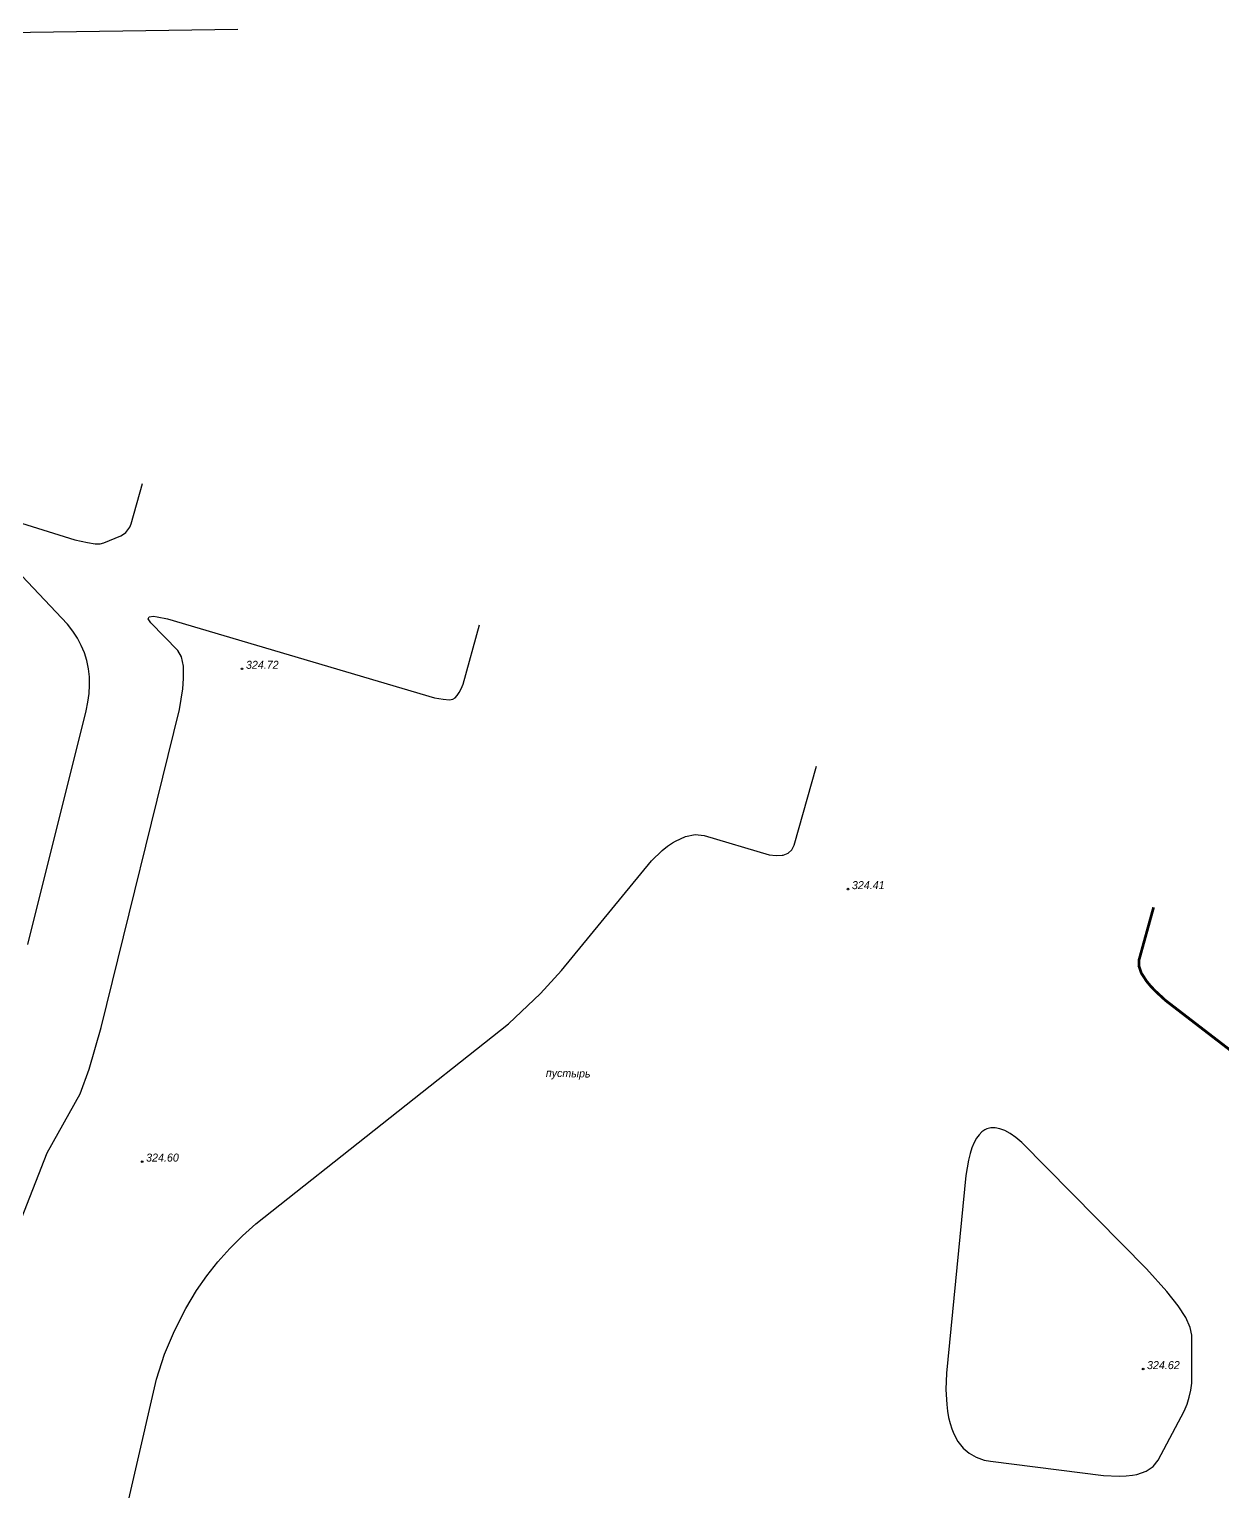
# Model space of a CAD drawing. Extents: x 108150 to 142535, y -18867 to -9422.
# Drawn here: x 140914.3 to 141044.9, y -13284 to -13123.9 of the extents above; entities that cross this region are included whole.
import ezdxf

# ---------------------------------------------------------------- set-up
doc = ezdxf.new("R2010")
doc.units = 0
doc.header["$MEASUREMENT"] = 0
for name, color, linetype in [('(039) Земля', 7, 'Continuous'), ('CONTOURS-LABEL', 7, 'Continuous'), ('GEO_POINTS111', 7, 'Continuous'), ('R_Поверхность1_CNT-MAJ', 7, 'Continuous'), ('R_Поверхность1_CNT-MIN', 7, 'Continuous')]:
    doc.layers.add(name, color=color, linetype=linetype)
doc.styles.add('BM-431', font='')
doc.styles.get('BM-431').set_extended_font_data('Bm431', italic=True)

msp = doc.modelspace()

# ---------------------------------------------------------------- linework, layer by layer
at = {"ltscale": 0.5, "elevation": 327.154}
msp.add_lwpolyline([(140805.983, -13125.8067), (140937.1108, -13123.9231)], dxfattribs=at)
at = {"layer": 'GEO_POINTS111'}
for points, elevation in [([(140937.5704, -13193.9173), (140937.5704, -13193.9173)], 324.723), ([(141003.8944, -13218.0283), (141003.8944, -13218.0283)], 324.413), ([(140926.6428, -13247.8456), (140926.6428, -13247.8456)], 324.6043), ([(141036.1982, -13270.5563), (141036.1982, -13270.5563)], 324.6175)]:
    msp.add_lwpolyline(points, dxfattribs=dict(at, elevation=elevation))
for centre in [(140937.5704, -13193.9173, 324.723), (141003.8944, -13218.0283, 324.413), (140926.6428, -13247.8456, 324.6043), (141036.1982, -13270.5563, 324.6175)]:
    msp.add_circle(centre, 0.0875, dxfattribs=at)
at = {"layer": 'R_Поверхность1_CNT-MIN', "color": 44}
for points, elevation in [([(140909.3155, -13176.7124), (140919.255, -13179.7858), (140920.6386, -13180.1031), (140921.4943, -13180.2222), (140922.0585, -13180.2281), (140922.4511, -13180.1423), (140924.292, -13179.3519), (140924.5835, -13179.1943), (140924.8442, -13178.9848), (140925.0742, -13178.7236), (140925.2734, -13178.4105), (140925.442, -13178.0455), (140926.6819, -13173.6449)], 325.5), ([(140914.1232, -13224.0778), (140920.5073, -13198.5112), (140920.71, -13197.5515), (140920.837, -13196.6138), (140920.8884, -13195.698), (140920.8641, -13194.8042), (140920.7642, -13193.9323), (140920.5729, -13193.0216), (140920.3095, -13192.1765), (140919.9669, -13191.3544), (140919.5452, -13190.5553), (140919.0443, -13189.7791), (140918.4643, -13189.0258), (140908.4554, -13178.5058)], 325.5), ([(140893.0736, -13306.0625), (140916.232, -13246.8846), (140919.8438, -13240.4351), (140920.8478, -13237.7368), (140922.1569, -13233.1731), (140930.7229, -13198.3674), (140931.0756, -13196.1242), (140931.17, -13194.9733), (140931.1462, -13193.621), (140930.9361, -13192.6063), (140930.5398, -13191.9294), (140927.6033, -13188.8807), (140927.3088, -13188.4632), (140927.404, -13188.2269), (140927.8889, -13188.1718), (140928.2916, -13188.2143), (140929.4085, -13188.4441), (140958.6399, -13197.0791), (140959.601, -13197.2456), (140960.2703, -13197.3015), (140960.6591, -13197.249), (140960.902, -13197.0969), (140961.1335, -13196.8538), (140961.3536, -13196.5198), (140961.5624, -13196.095), (140961.7598, -13195.5792), (140963.5696, -13189.103)], 325), ([(140920.7777, -13303.9554), (140928.1913, -13271.6411), (140929.0982, -13268.9257), (140930.1707, -13266.3513), (140931.409, -13263.918), (140932.585, -13261.971), (140933.7074, -13260.3552), (140934.9199, -13258.8159), (140936.2224, -13257.3534), (140937.6151, -13255.9675), (140939.0978, -13254.6582), (140966.7317, -13232.7791), (140970.2459, -13229.4376), (140972.5295, -13226.9399), (140982.3846, -13214.9326), (140983.5674, -13213.8019), (140984.1391, -13213.3419), (140984.6977, -13212.9521), (140984.9993, -13212.7676), (140986.104, -13212.262), (140987.1519, -13212.0601), (140988.143, -13212.1618), (140995.2683, -13214.2732), (140996.0433, -13214.3628), (140996.6957, -13214.323), (140996.8174, -13214.2981), (140997.3521, -13214.0833), (140997.7463, -13213.7204), (140998, -13213.2094), (141000.4573, -13204.5612)], 324.5)]:
    msp.add_lwpolyline(points, dxfattribs=dict(at, elevation=elevation))
at = {"layer": 'R_Поверхность1_CNT-MIN', "color": 44, "elevation": 324.5}
msp.add_lwpolyline([(141041.5272, -13266.8501), (141041.3581, -13265.9934), (141040.8579, -13264.9254), (141040.0267, -13263.6461), (141038.7863, -13262.0622), (141036.5557, -13259.5821), (141022.9211, -13245.7714), (141022.271, -13245.2246), (141021.6556, -13244.788), (141021.0748, -13244.4616), (141020.5287, -13244.2454), (141020.0172, -13244.1395), (141019.5404, -13244.1438), (141019.0982, -13244.2583), (141018.8884, -13244.3578), (141018.5523, -13244.591), (141018.2416, -13244.905), (141017.9563, -13245.2998), (141017.6963, -13245.7754), (141017.4618, -13246.3318), (141017.2527, -13246.969), (141017.069, -13247.687), (141016.7777, -13249.3654), (141014.6794, -13271.0021), (141014.6214, -13272.8071), (141014.6985, -13274.4266), (141014.7877, -13275.1667), (141014.9107, -13275.8604), (141015.0674, -13276.5077), (141015.2579, -13277.1086), (141015.4659, -13277.627), (141015.9289, -13278.4809), (141016.4926, -13279.1963), (141017.157, -13279.7733), (141017.9222, -13280.2119), (141018.788, -13280.5122), (141019.5044, -13280.6466), (141031.871, -13282.2122), (141033.5846, -13282.2826), (141034.34, -13282.249), (141035.0279, -13282.1693), (141035.5, -13282.0794), (141036.5324, -13281.7322), (141037.3167, -13281.2163), (141037.8526, -13280.5316), (141040.7008, -13275.1495), (141041.0088, -13274.3849), (141041.2476, -13273.6233), (141041.4171, -13272.8647), (141041.5174, -13272.1092), (141041.5308, -13267.6012)], close=True, dxfattribs=at)

# ---------------------------------------------------------------- texts
at = {"layer": '(039) Земля', "linetype": 'Continuous', "style": 'BM-431', "width": 1}
msp.add_text('пустырь', height=0.87, rotation=359.155003, dxfattribs=at).set_placement((140970.8252, -13238.5731))
at = {"layer": 'GEO_POINTS111', "color": 7, "char_height": 0.876, "attachment_point": 1}
for s, insert, width in [('\\fD431|b0|i1|c0|p34;\\W1.0000000000;\\T1.0000000000;\\o\\l324.72', (140937.9972, -13193.0413, 324.723), 3.952855), ('\\fD431|b0|i1|c0|p34;\\W1.0000000000;\\T1.0000000000;\\o\\l324.41', (141004.3212, -13217.1523, 324.413), 3.847829), ('\\fD431|b0|i1|c0|p34;\\W1.0000000000;\\T1.0000000000;\\o\\l324.60', (140927.0697, -13246.9696, 324.6043), 4.084871), ('\\fD431|b0|i1|c0|p34;\\W1.0000000000;\\T1.0000000000;\\o\\l324.62', (141036.6251, -13269.6803, 324.6175), 4.072549)]:
    msp.add_mtext(s, dxfattribs=dict(at, insert=insert, width=width))

# ---------------------------------------------------------------- wipeouts: each hides what was drawn before it
at = {"color": 42}
msp.add_wipeout([(141037.241, -13223.8884), (141035.4267, -13223.3865), (141036.4859, -13219.5576), (141038.3002, -13220.0596)], dxfattribs=at).dxf.layer = 'CONTOURS-LABEL'

# ---------------------------------------------------------------- next in the draw order: linework, layer by layer
at = {"layer": 'R_Поверхность1_CNT-MAJ', "color": 42, "const_width": 0.3, "elevation": 324}
msp.add_lwpolyline([(141060.4495, -13246.9677), (141038.6587, -13230.217), (141037.5007, -13229.1468), (141037.0294, -13228.648), (141036.582, -13228.1118), (141036.0081, -13227.223), (141035.7342, -13226.4351), (141035.7603, -13225.7481), (141037.3451, -13220.0193)], dxfattribs=at)

doc.saveas('drawing.dxf')
